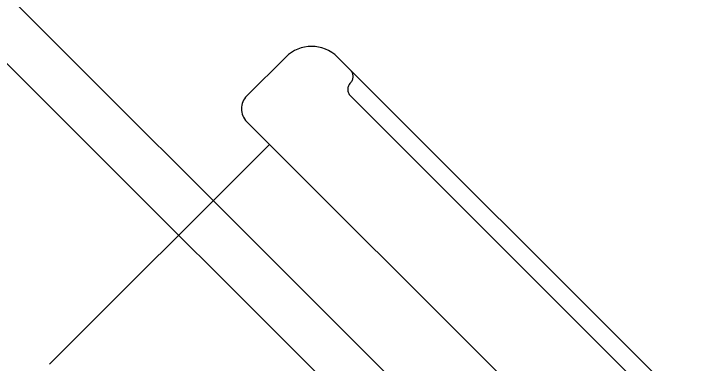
# Model space of a CAD drawing. Header units: millimetres. Extents: x -46397 to 283259, y -8690 to 23983.
# Drawn here: x 268208.5 to 268268, y -944.7 to -914.6 of the extents above; entities that cross this region are included whole.
import ezdxf

# ---------------------------------------------------------------- set-up
doc = ezdxf.new("R2010")
doc.units = ezdxf.units.MM
doc.linetypes.add('PHANTOM', pattern=[63.5, 31.75, -6.35, 6.35, -6.35, 6.35, -6.35])

# ---------------------------------------------------------------- blocks, each defined once
blk = doc.blocks.new('BO-2')
at = {"color": 251, "linetype": 'PHANTOM', "ltscale": 5}
for p, q in [((641.915, -548.404), (727.126, -633.615)), ((678.971, -579.539), (730.087, -630.655)), ((745.463, -627.514), (742.137, -630.841)), ((819.753, -697.369), (749.899, -627.514)), ((739.254, -639.822), (730.087, -630.655)), ((816.426, -696.26), (751.007, -630.841)), ((742.137, -633.058), (814.209, -705.13)), ((770.389, -676.878), (727.126, -633.615)), ((725.228, -653.848), (744.077, -634.999)), ((773.35, -673.918), (739.254, -639.822))]:
    blk.add_line(p, q, dxfattribs=at)
for centre, radius, start, end in [((747.681, -629.732), 3.136, 45, 135), ((750.453, -629.178), 0.784, 315, 45), ((751.562, -630.286), 0.784, 135, 225), ((743.246, -631.95), 1.568, 135, 225)]:
    blk.add_arc(centre, radius, start, end, dxfattribs=at)

msp = doc.modelspace()

# ---------------------------------------------------------------- hatches: boundary and pattern name
h = msp.add_hatch()
h.set_pattern_fill('AR-HBONE', color=1, scale=0.3)
h.set_pattern_definition([(45, (0, 4000), (0, 43.1052294), [91.44, -30.48]), (135, (21.553, 4021.553), (4e-15, 43.1052294), [91.44, -30.48])])
h.paths.add_polyline_path([(270538.615, 747.839), (264438.615, 747.839, 0.282615), (264089.937, 533.648, 0.238931), (264089.937, -1119.969, 0.282615), (264438.615, -1334.161), (270538.615, -1334.161, 0.282615), (270887.294, -1119.969, 0.238931), (270887.294, 533.648, 0.282615)])
h.paths.add_polyline_path([(270842.695, 511.045, -0.238931), (270842.695, -1097.366, -0.282615), (270538.615, -1284.161), (264438.615, -1284.161, -0.282615), (264134.536, -1097.366, -0.238931), (264134.536, 511.045, -0.282615), (264438.615, 697.839), (270538.615, 697.839, -0.282615)], flags=16)

# ---------------------------------------------------------------- block references
msp.add_blockref('BO-2', (267486.282, -290.826, -1.499))

doc.saveas('drawing.dxf')
